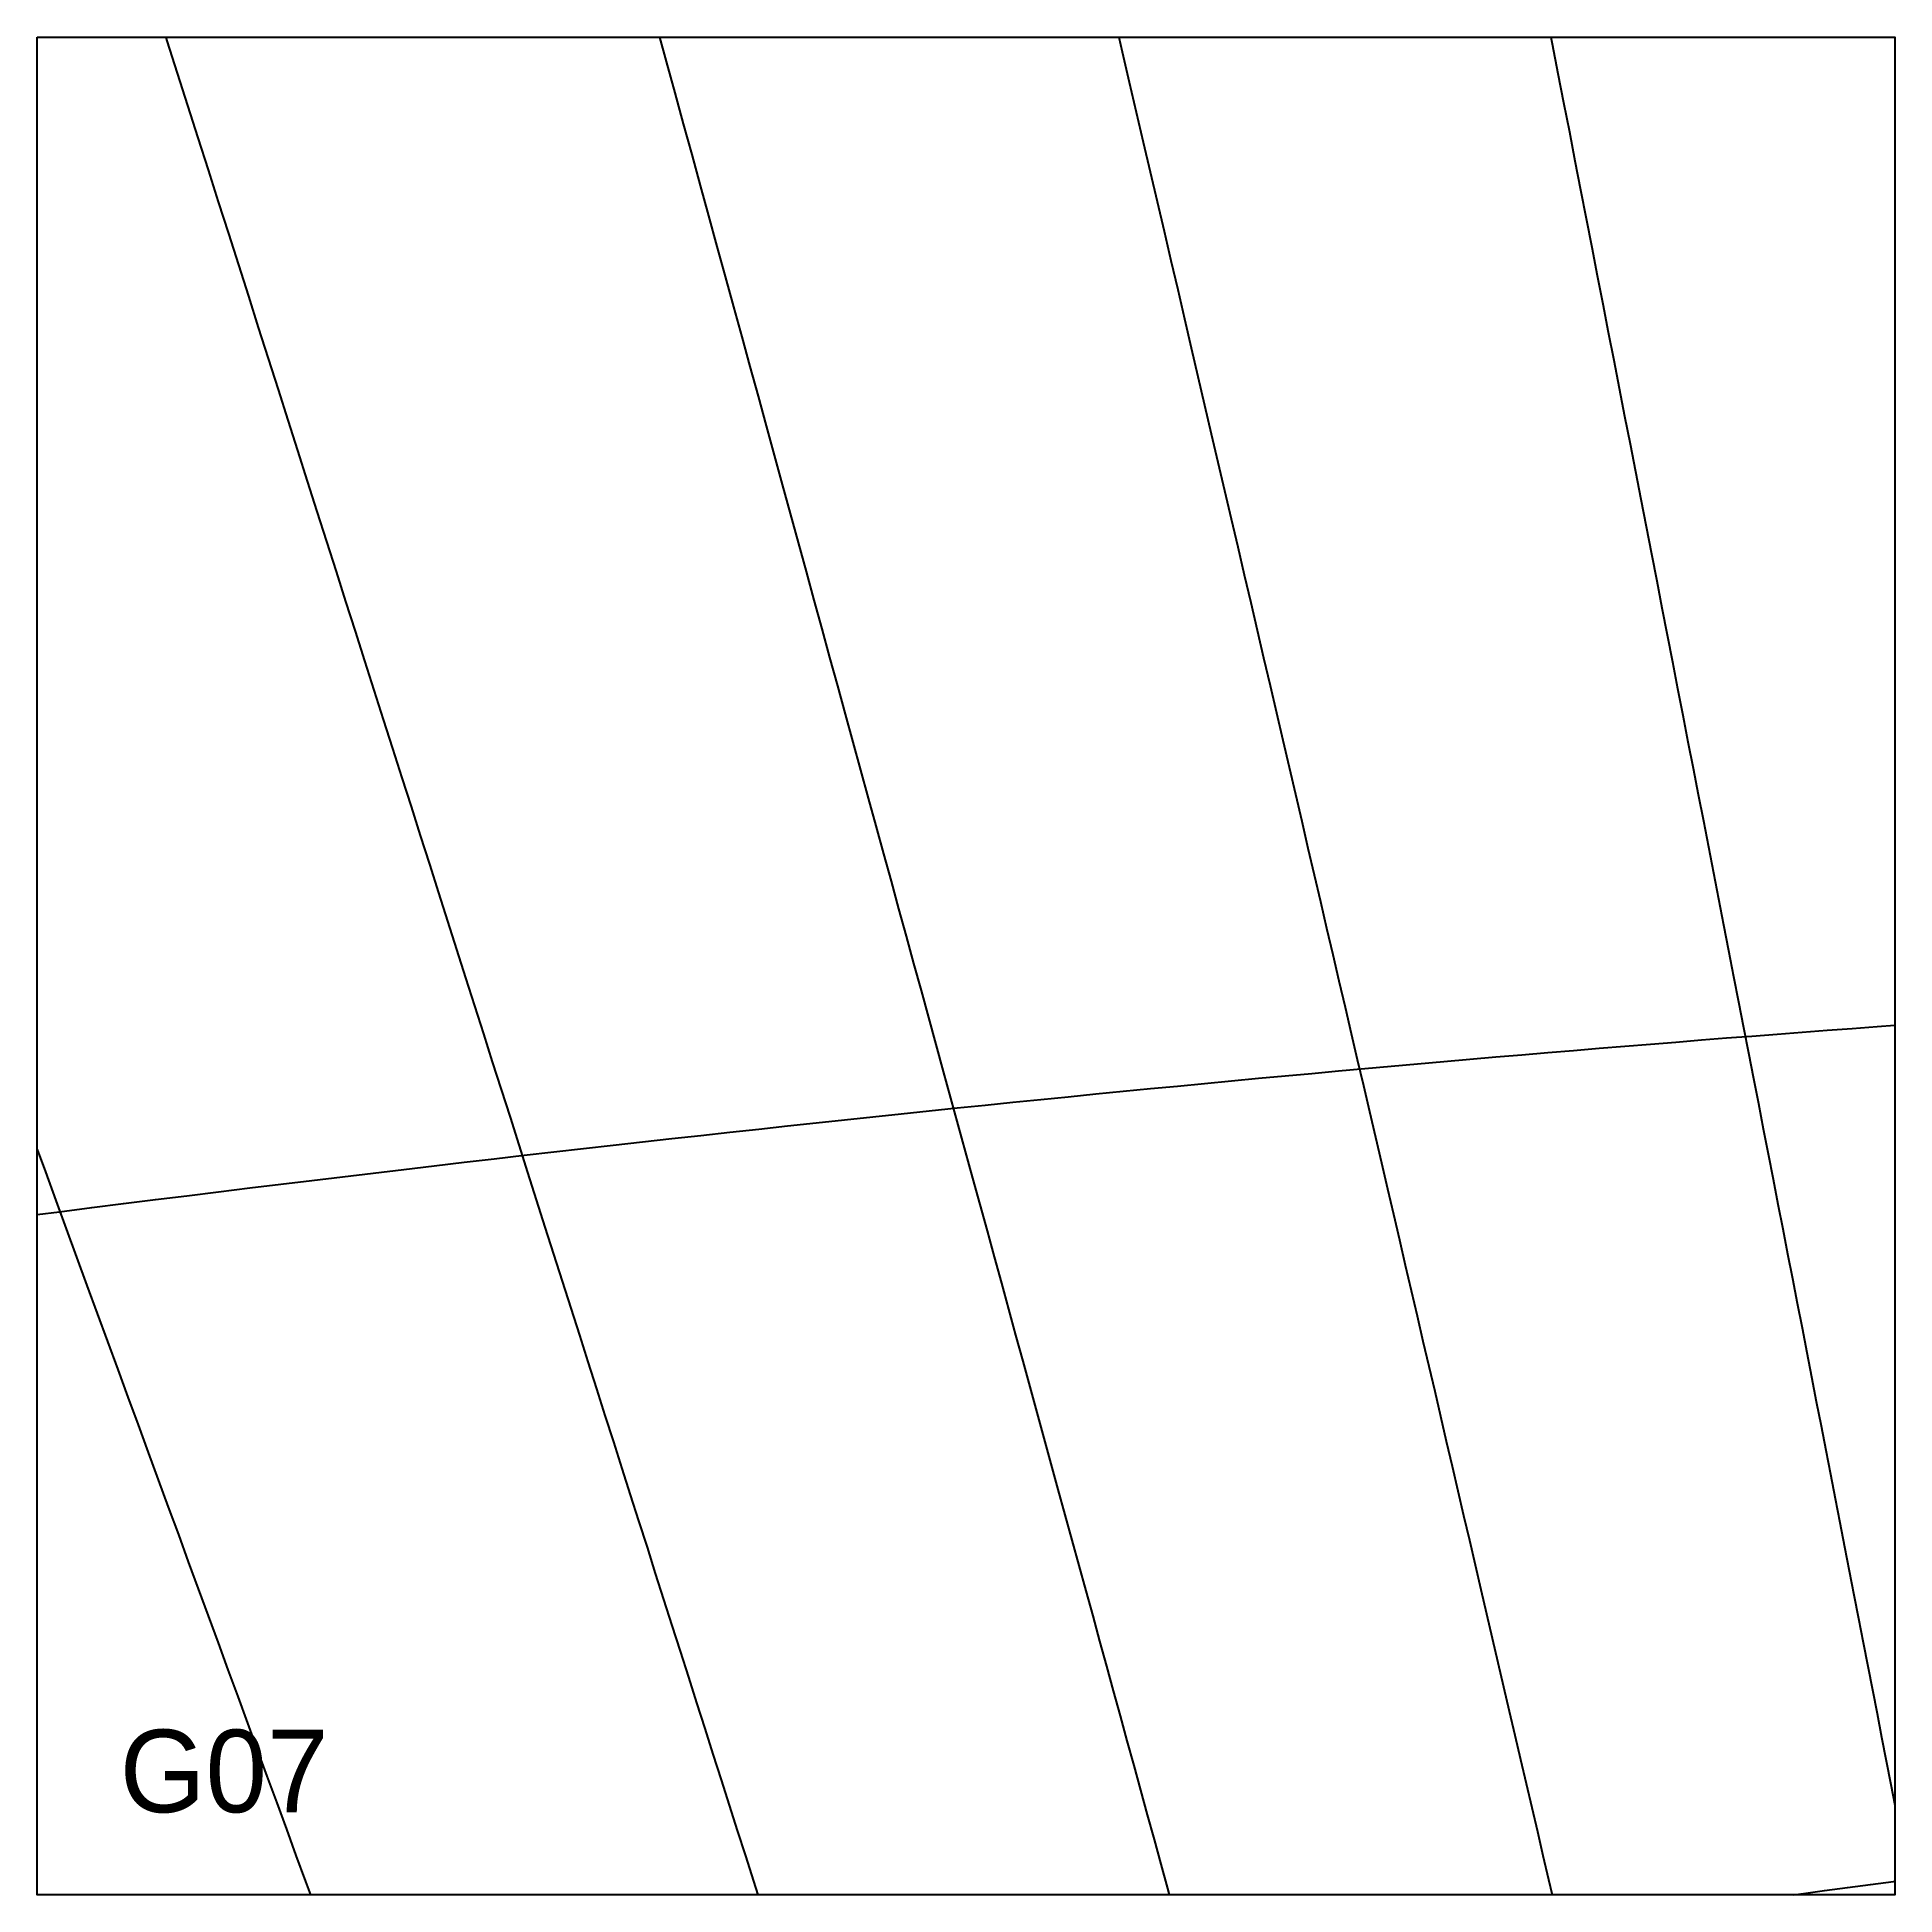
# Model space of a CAD drawing. Header units: millimetres. Extents: x 0 to 900, y 0 to 900.
import ezdxf

# ---------------------------------------------------------------- set-up
doc = ezdxf.new("R2010")
doc.units = ezdxf.units.MM
for name, color, linetype in [('CUT', 1, 'Continuous'), ('DECL', 30, 'Continuous'), ('HOUR', 7, 'Continuous'), ('HOUR15', 9, 'Continuous'), ('HOUR30', 8, 'Continuous'), ('ID', 3, 'Continuous')]:
    doc.layers.add(name, color=color, linetype=linetype)

msp = doc.modelspace()

# ---------------------------------------------------------------- linework, layer by layer
at = {"layer": 'CUT'}
msp.add_lwpolyline([(0, 900), (900, 900), (900, 0), (0, 0), (0, 900)], close=True, dxfattribs=at)
at = {"layer": 'DECL'}
for points in [[(0, 329.56), (10.89, 330.95), (26.43, 332.93), (41.9, 334.88), (57.28, 336.81), (72.59, 338.71), (87.81, 340.6), (102.96, 342.46), (118.03, 344.3), (133.02, 346.12), (147.94, 347.92), (162.79, 349.7), (177.57, 351.46), (192.27, 353.2), (206.9, 354.92), (221.47, 356.61), (235.96, 358.29), (250.39, 359.95), (264.75, 361.59), (279.04, 363.21), (293.27, 364.81), (307.44, 366.39), (321.54, 367.96), (335.58, 369.5), (349.56, 371.03), (363.48, 372.54), (377.34, 374.03), (391.14, 375.5), (404.89, 376.96), (418.57, 378.39), (432.2, 379.82), (445.78, 381.22), (459.3, 382.61), (472.76, 383.98), (486.18, 385.33), (499.54, 386.67), (512.84, 387.99), (526.1, 389.29), (539.31, 390.58), (552.47, 391.85), (565.58, 393.11), (578.64, 394.35), (591.65, 395.58), (604.62, 396.79), (617.54, 397.98), (630.41, 399.16), (643.24, 400.33), (656.03, 401.48), (668.77, 402.61), (681.47, 403.73), (694.13, 404.84), (706.75, 405.93), (719.32, 407.01), (731.86, 408.07), (744.35, 409.12), (756.81, 410.15), (769.23, 411.17), (781.6, 412.18), (793.95, 413.17), (806.25, 414.15), (818.52, 415.12), (830.75, 416.07), (842.95, 417.01), (855.11, 417.93), (867.24, 418.85), (879.34, 419.75), (891.4, 420.63), (900, 421.26)], [(850.82, 0), (854.64, 0.53), (865.87, 2.06), (877.07, 3.57), (888.24, 5.06), (899.38, 6.53), (900, 6.61)]]:
    msp.add_lwpolyline(points, dxfattribs=at)
at = {"layer": 'HOUR'}
msp.add_lwpolyline([(301.49, 900), (304.73, 888.18), (308.88, 873.07), (313.01, 858.03), (317.11, 843.07), (321.2, 828.18), (325.26, 813.37), (329.3, 798.64), (333.33, 783.98), (337.33, 769.38), (341.32, 754.86), (345.28, 740.41), (349.23, 726.03), (353.16, 711.71), (357.07, 697.46), (360.96, 683.28), (364.84, 669.16), (368.69, 655.11), (372.53, 641.11), (376.36, 627.18), (380.16, 613.31), (383.95, 599.5), (387.73, 585.74), (391.48, 572.05), (395.23, 558.41), (398.95, 544.83), (402.67, 531.3), (406.36, 517.83), (410.05, 504.41), (413.71, 491.05), (417.37, 477.73), (421.01, 464.47), (424.63, 451.26), (428.25, 438.09), (431.84, 424.98), (435.43, 411.91), (439, 398.89), (442.56, 385.92), (446.11, 372.99), (449.64, 360.11), (453.17, 347.27), (456.68, 334.48), (460.18, 321.73), (463.67, 309.02), (467.14, 296.35), (470.61, 283.72), (474.06, 271.13), (477.5, 258.59), (480.94, 246.08), (484.36, 233.61), (487.77, 221.17), (491.17, 208.78), (494.57, 196.42), (497.95, 184.09), (501.32, 171.8), (504.68, 159.54), (508.04, 147.32), (511.38, 135.13), (514.72, 122.98), (518.05, 110.85), (521.36, 98.76), (524.68, 86.69), (527.98, 74.66), (531.27, 62.66), (534.56, 50.68), (537.84, 38.74), (541.11, 26.82), (544.37, 14.93), (547.62, 3.07), (548.47, 0)], dxfattribs=at)
at = {"layer": 'HOUR15'}
for points in [[(62.34, 900), (62.89, 898.27), (67.91, 882.5), (72.91, 866.83), (77.88, 851.23), (82.82, 835.72), (87.74, 820.29), (92.63, 804.94), (97.49, 789.67), (102.33, 774.48), (107.15, 759.37), (111.94, 744.34), (116.71, 729.37), (121.45, 714.49), (126.17, 699.67), (130.87, 684.93), (135.55, 670.26), (140.2, 655.66), (144.83, 641.12), (149.44, 626.66), (154.03, 612.26), (158.6, 597.92), (163.14, 583.65), (167.67, 569.44), (172.18, 555.3), (176.67, 541.22), (181.13, 527.2), (185.58, 513.23), (190.01, 499.33), (194.42, 485.49), (198.82, 471.7), (203.19, 457.96), (207.55, 444.29), (211.89, 430.67), (216.22, 417.1), (220.52, 403.58), (224.81, 390.12), (229.09, 376.7), (233.35, 363.34), (237.59, 350.03), (241.82, 336.76), (246.03, 323.55), (250.22, 310.38), (254.41, 297.25), (258.57, 284.18), (262.73, 271.14), (266.86, 258.16), (270.99, 245.21), (275.1, 232.31), (279.2, 219.45), (283.28, 206.63), (287.35, 193.86), (291.41, 181.12), (295.46, 168.42), (299.49, 155.76), (303.52, 143.14), (307.53, 130.56), (311.52, 118.01), (315.51, 105.5), (319.49, 93.02), (323.45, 80.58), (327.4, 68.18), (331.35, 55.8), (335.28, 43.46), (339.2, 31.16), (343.11, 18.88), (347.01, 6.64), (349.13, 0)], [(524.04, 900), (525.7, 892.88), (529.11, 878.23), (532.51, 863.66), (535.9, 849.15), (539.26, 834.72), (542.61, 820.36), (545.95, 806.06), (549.26, 791.84), (552.57, 777.68), (555.85, 763.59), (559.13, 749.56), (562.38, 735.6), (565.62, 721.7), (568.85, 707.86), (572.07, 694.08), (575.27, 680.37), (578.45, 666.71), (581.62, 653.11), (584.78, 639.57), (587.93, 626.09), (591.06, 612.66), (594.18, 599.28), (597.28, 585.96), (600.38, 572.7), (603.46, 559.48), (606.53, 546.32), (609.59, 533.21), (612.64, 520.15), (615.67, 507.14), (618.7, 494.17), (621.71, 481.26), (624.71, 468.39), (627.7, 455.57), (630.68, 442.79), (633.65, 430.06), (636.61, 417.37), (639.56, 404.72), (642.5, 392.12), (645.43, 379.56), (648.35, 367.04), (651.26, 354.56), (654.16, 342.12), (657.05, 329.72), (659.94, 317.36), (662.81, 305.04), (665.68, 292.75), (668.53, 280.51), (671.38, 268.29), (674.22, 256.11), (677.06, 243.97), (679.88, 231.86), (682.7, 219.79), (685.51, 207.74), (688.31, 195.73), (691.1, 183.76), (693.89, 171.81), (696.67, 159.89), (699.44, 148.01), (702.21, 136.15), (704.96, 124.32), (707.72, 112.52), (710.46, 100.75), (713.2, 89), (715.94, 77.29), (718.66, 65.59), (721.38, 53.93), (724.1, 42.29), (726.81, 30.67), (729.51, 19.08), (732.21, 7.51), (733.96, 0)]]:
    msp.add_lwpolyline(points, dxfattribs=at)
at = {"layer": 'HOUR30'}
for points in [[(733.38, 900), (734.01, 896.73), (736.79, 882.46), (739.55, 868.27), (742.3, 854.14), (745.04, 840.07), (747.76, 826.08), (750.47, 812.15), (753.17, 798.28), (755.85, 784.48), (758.52, 770.74), (761.18, 757.06), (763.83, 743.45), (766.47, 729.89), (769.1, 716.39), (771.71, 702.95), (774.31, 689.56), (776.91, 676.23), (779.49, 662.96), (782.06, 649.74), (784.62, 636.58), (787.17, 623.46), (789.71, 610.4), (792.24, 597.39), (794.76, 584.43), (797.28, 571.53), (799.78, 558.66), (802.27, 545.85), (804.75, 533.09), (807.23, 520.37), (809.69, 507.69), (812.15, 495.06), (814.6, 482.48), (817.04, 469.94), (819.47, 457.44), (821.89, 444.99), (824.31, 432.57), (826.71, 420.2), (829.11, 407.87), (831.5, 395.57), (833.89, 383.32), (836.26, 371.1), (838.63, 358.92), (840.99, 346.78), (843.35, 334.68), (845.7, 322.61), (848.04, 310.57), (850.37, 298.57), (852.7, 286.6), (855.02, 274.67), (857.34, 262.77), (859.65, 250.9), (861.95, 239.06), (864.25, 227.25), (866.54, 215.48), (868.82, 203.73), (871.1, 192.01), (873.38, 180.33), (875.64, 168.66), (877.91, 157.03), (880.16, 145.42), (882.42, 133.85), (884.66, 122.29), (886.91, 110.76), (889.14, 99.26), (891.38, 87.78), (893.61, 76.32), (895.83, 64.89), (898.05, 53.48), (900, 43.46)], [(0, 361.05), (3.97, 350.23), (9.04, 336.41), (14.08, 322.64), (19.11, 308.93), (24.13, 295.26), (29.12, 281.65), (34.09, 268.09), (39.04, 254.58), (43.98, 241.12), (48.9, 227.71), (53.8, 214.35), (58.68, 201.03), (63.55, 187.76), (68.4, 174.54), (73.24, 161.36), (78.05, 148.22), (82.86, 135.13), (87.64, 122.08), (92.41, 109.07), (97.17, 96.1), (101.91, 83.18), (106.63, 70.29), (111.35, 57.44), (116.04, 44.63), (120.73, 31.86), (125.4, 19.13), (130.05, 6.43), (132.41, 0)]]:
    msp.add_lwpolyline(points, dxfattribs=at)

# ---------------------------------------------------------------- texts
at = {"layer": 'ID'}
msp.add_text('G07', height=40, dxfattribs=at).set_placement((40, 40))

doc.saveas('drawing.dxf')
